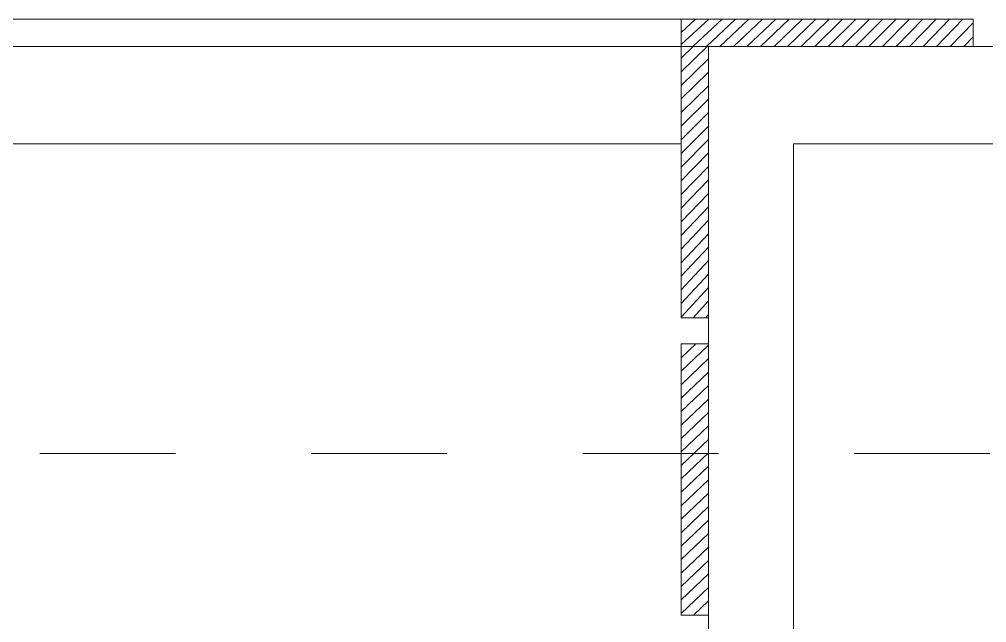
# Model space of a CAD drawing. Header units: metres. Extents: x 1838950 to 1842843, y 5171318 to 5174224.
# Drawn here: x 1841208.745 to 1841209.458, y 5171405.908 to 5171406.352 of the extents above; entities that cross this region are included whole.
import ezdxf

# ---------------------------------------------------------------- set-up
doc = ezdxf.new("R2010")
doc.units = ezdxf.units.M
doc.header["$LTSCALE"] = 0.0254
doc.linetypes.add('Style de ligne -1', pattern=[0.83328, 0.41656, -0.41672])
doc.layers.add('00 CHAZAL Coupe A.5', color=7, linetype='Continuous', lineweight=18)
pattern_1 = [(45, (388.1691140702418, 220.8695760480229), (0, -0.009999999999999997), [])]

msp = doc.modelspace()

# ---------------------------------------------------------------- hatches: boundary and pattern name
at = {"layer": '00 CHAZAL Coupe A.5', "linetype": 'Continuous', "lineweight": 5, "true_color": 0xc0c0c0}
h = msp.add_hatch(dxfattribs=at)
h.set_pattern_fill('BOIS 45', color=9, style=0, pattern_type=2)
h.set_pattern_definition(pattern_1)
h.paths.add_polyline_path([(1841209.232896662, 5171406.352447853), (1841209.447896662, 5171406.352447853), (1841209.447896662, 5171406.332447853), (1841209.232896662, 5171406.332447853)])
h = msp.add_hatch(dxfattribs=at)
h.set_pattern_fill('BOIS 45', color=9, style=0, pattern_type=2)
h.set_pattern_definition(pattern_1)
h.paths.add_polyline_path([(1841209.232896662, 5171406.132447853), (1841209.232896662, 5171406.332447853), (1841209.252896662, 5171406.332447853), (1841209.252896662, 5171406.132447853)])
h = msp.add_hatch(dxfattribs=at)
h.set_pattern_fill('BOIS 45', color=9, style=0, pattern_type=2)
h.set_pattern_definition(pattern_1)
h.paths.add_polyline_path([(1841209.232896662, 5171405.913162832), (1841209.232896662, 5171406.113162832), (1841209.252896662, 5171406.113162832), (1841209.252896662, 5171405.913162832)])

# ---------------------------------------------------------------- linework, layer by layer
at = {"layer": '00 CHAZAL Coupe A.5', "color": 7, "linetype": 'Continuous', "lineweight": 5}
for p, q in [((1841209.232896662, 5171406.352447853), (1841207.372896663, 5171406.352447853)), ((1841209.232896662, 5171406.332447853), (1841207.372896663, 5171406.332447853)), ((1841207.45048226, 5171406.260748445), (1841209.232896662, 5171406.260748445))]:
    msp.add_line(p, q, dxfattribs=at)
at = {"layer": '00 CHAZAL Coupe A.5', "color": 7, "linetype": 'Style de ligne -1', "lineweight": 13}
msp.add_line((1841202.160295574, 5171406.032462655), (1841214.584839503, 5171406.032462655), dxfattribs=at)
at = {"layer": '00 CHAZAL Coupe A.5', "color": 7, "linetype": 'Continuous', "lineweight": 5, "flags": 128}
for points in [[(1841209.232896662, 5171406.352447853), (1841209.447896662, 5171406.352447853), (1841209.447896662, 5171406.332447853), (1841209.232896662, 5171406.332447853)], [(1841209.232896662, 5171406.132447853), (1841209.232896662, 5171406.332447853), (1841209.252896662, 5171406.332447853), (1841209.252896662, 5171406.132447853)], [(1841210.642896663, 5171406.332447853), (1841209.252896662, 5171406.332447853), (1841209.252896662, 5171405.557670966), (1841209.315503338, 5171405.557670966), (1841209.315503338, 5171406.260748445), (1841210.582965671, 5171406.260748445), (1841210.582965671, 5171405.557670966), (1841210.642896663, 5171405.557670966)], [(1841209.232896662, 5171405.913162832), (1841209.232896662, 5171406.113162832), (1841209.252896662, 5171406.113162832), (1841209.252896662, 5171405.913162832)]]:
    msp.add_lwpolyline(points, close=True, dxfattribs=at)

doc.saveas('drawing.dxf')
